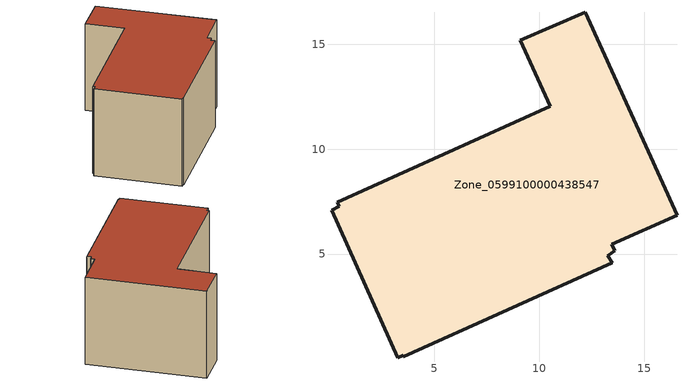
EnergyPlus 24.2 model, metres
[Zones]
Zone_0599100000438547
 floor ground (C_G): 0.37,7.47 10.51,12.04 9.1,15.19 12.2,16.52 16.57,6.85 13.47,5.46 13.61,5.15 13.26,4.92 13.49,4.58 3.52,0.1 3.52,0.19 3.26,0.07 0.09,7.09 0.47,7.27 z0
 wall outside (C_F): 16.57,6.85 12.2,16.52 9.1,15.19 10.51,12.04 0.37,7.47 0.47,7.27 0.09,7.09 3.26,0.07 3.52,0.19 3.52,0.1 13.49,4.58 13.26,4.92 13.61,5.15 13.47,5.46 16.57,6.85 z0:8.28
 roof outside (C_R): 0.47,7.27 0.09,7.09 3.26,0.07 3.52,0.19 3.52,0.1 13.49,4.58 13.26,4.92 13.61,5.15 13.47,5.46 16.57,6.85 12.2,16.52 9.1,15.19 10.51,12.04 0.37,7.47 z8.28
[BUILDING]
Pand.0599100000438547: North Axis=0; Terrain=City; Loads Convergence Tolerance Value=0.04; Temperature Convergence Tolerance Value=0.4; Solar Distribution=FullExterior; Maximum Number of Warmup Days=25; Minimum Number of Warmup Days=1
[Site:Location]
Rotterdam.The.Hague.AP_ZH_NLD Design_Conditions: Latitude=51.96; Longitude=4.45; Time Zone=1; Elevation=-4.5
[SITE:GROUNDTEMPERATURE:BUILDINGSURFACE]
18, 18, 18, 18, 18, 18, 18, 18, 18, 18, 18, 18
[MATERIAL] Thermal Absorptance=0.9; Solar Absorptance=0.7; Visible Absorptance=0.7
Name | Roughness | Thickness | Conductivity | Density | Specific Heat
G.D.2006-2014 | MediumSmooth | 0.15 | 0.06 | 540 | 1210
F.D.2006-2014 | Rough | 0.3 | 0.12 | 1920 | 840
R.D.2006-2014 | MediumRough | 0.2 | 0.08 | 1500 | 1000
[CONSTRUCTION]
C_G: G.D.2006-2014
C_F: F.D.2006-2014
C_R: R.D.2006-2014
[ZONE]
Zone_0599100000438547: Type=1; Multiplier=1; Ceiling Height=Autocalculate; Volume=Autocalculate; Floor Area=autocalculate; Part of Total Floor Area=Yes
[ZONEINFILTRATION:DESIGNFLOWRATE]
Infil_Zone_0599100000438547: Zone or ZoneList or Space or SpaceList=Zone_0599100000438547; Schedule=AlwaysOn; Design Flow Rate Calculation Method=Flow/Area; Flow Rate per Floor Area=0.0021; Constant Term Coefficient=1; Temperature Term Coefficient=0; Velocity Term Coefficient=0; Velocity Squared Term Coefficient=0
[HVACTEMPLATE:ZONE:IDEALLOADSAIRSYSTEM]
Zone_0599100000438547: Maximum Heating Supply Air Temperature=50; Minimum Cooling Supply Air Temperature=13; Maximum Heating Supply Air Humidity Ratio=0.0156; Minimum Cooling Supply Air Humidity Ratio=0.0077; Heating Limit=NoLimit; Cooling Limit=NoLimit; Dehumidification Control Type=ConstantSensibleHeatRatio; Cooling Sensible Heat Ratio=0.7; Dehumidification Setpoint=60; Humidification Control Type=None; Humidification Setpoint=30; Outdoor Air Method=None; Outdoor Air Flow Rate per Person=0.00944; Outdoor Air Flow Rate per Zone Floor Area=0; Outdoor Air Flow Rate per Zone=0; Demand Controlled Ventilation Type=None; Outdoor Air Economizer Type=NoEconomizer; Heat Recovery Type=None; Sensible Heat Recovery Effectiveness=0.7; Latent Heat Recovery Effectiveness=0.65
[ZONECONTROL:THERMOSTAT]
ThermostatControl_Zone_0599100000438547: Zone or ZoneList=Zone_0599100000438547; Control Type Schedule=DualSetpointControlType; Control 1=Thermostat_Zone_0599100000438547; Temperature Difference Between Cutout And Setpoint=0
[THERMOSTATSETPOINT:DUALSETPOINT]
Thermostat_Zone_0599100000438547: Heating Setpoint Temperature Schedule=HeatingSetpoint_Zone_0599100000438547; Cooling Setpoint Temperature Schedule=CoolingSetpoint_Zone_0599100000438547
[SCHEDULE:COMPACT]
HeatingSetpoint_Zone_0599100000438547: Through: 12/31, For: AllDays, Until: 24:00, 21
CoolingSetpoint_Zone_0599100000438547: Through: 12/31, For: AllDays, Until: 24:00, 24
DualSetpointControlType: Through: 12/31, For: AllDays, Until: 24:00, 4
AlwaysOn: Through: 12/31, For: AllDays, Until: 24:00, 1
